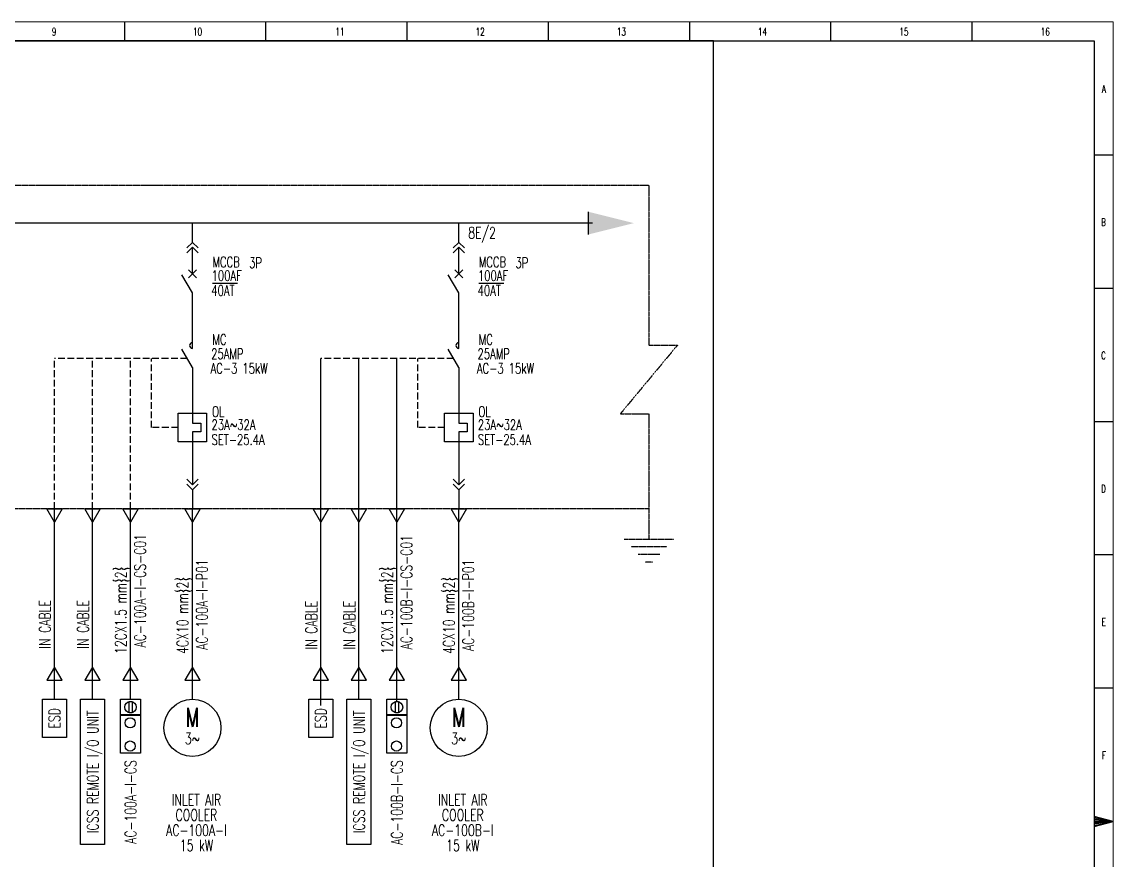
# Model space of a CAD drawing. Header units: millimetres. Extents: x 3292726 to 9250865, y 4220571 to 4816317.
# Drawn here: x 7742408 to 8148254, y 4503357 to 4814844 of the extents above; entities that cross this region are included whole.
import ezdxf
from ezdxf.enums import TextEntityAlignment as Align

# ---------------------------------------------------------------- set-up
doc = ezdxf.new("R2010")
doc.units = ezdxf.units.MM
doc.linetypes.add('DASH', pattern=[0.35, 0.25, -0.1])
doc.linetypes.add('JIS_02_0.7', pattern=[1.35, 0.75, -0.6])
for name, color, linetype in [('ELECTRICAL', 7, 'Continuous'), ('FREE-TEXT', 7, 'Continuous'), ('Label', 7, 'Continuous'), ('LGT1', 7, 'Continuous'), ('TEG BORDER', 7, 'Continuous')]:
    doc.layers.add(name, color=color, linetype=linetype)
doc.styles.add('HZTXT', font='simplexs.shx', dxfattribs={"width": 0.7, "bigfont": 'hztxt.shx'})
doc.styles.add('TEG BORDER', font='txt_qlt.shx', dxfattribs={"width": 0.7, "bigfont": 'hztxt.shx'})

# ---------------------------------------------------------------- blocks, each defined once
blk = doc.blocks.new('TEG BORDER A2')
for p, q in [((334.12, 420), (334.12, 415)), ((371.25, 420), (371.25, 415)), ((408.37, 420), (408.37, 415)), ((445.5, 420), (445.5, 415)), ((482.62, 420), (482.62, 415)), ((519.75, 420), (519.75, 415)), ((556.87, 420), (556.87, 415)), ((594, 385), (589, 385)), ((594, 350), (589, 350)), ((594, 315), (589, 315)), ((594, 280), (589, 280)), ((594, 245), (589, 245)), ((589, 210), (594, 210)), ((592.75, 210), (590.25, 210))]:
    blk.add_line(p, q)
at = {"linetype": 'Continuous'}
blk.add_line((489, 415), (5, 415), dxfattribs=at)
at = {"color": 5, "lineweight": 15}
blk.add_lwpolyline([(0, 420), (594, 420), (594, 0), (0, 0)], close=True, dxfattribs=at)
blk.add_lwpolyline([(5, 415), (589, 415), (589, 5), (5, 5)], close=True)
blk.add_lwpolyline([(594, 210), (589, 211.34), (589, 208.66), (594, 210), (589, 211), (589, 210.67), (594, 210), (589, 210.33), (589, 209.67), (594, 210), (589, 209.33), (589, 209), (594, 210)])
at = {"layer": 'TEG BORDER'}
blk.add_line((489, 116), (489, 415), dxfattribs=at)
at = {"char_height": 2, "width": 2, "style": 'TEG BORDER'}
for s, insert, attachment_point in [('9', (315.05, 418.41), 1), ('\\pi2.2204e-016;10', (352.17, 418.41), 1), ('\\pi0.3;11', (389.3, 418.41), 1), ('\\pi2.2204e-016;12', (426.42, 418.41), 1), ('\\pi2.2204e-016;13', (463.55, 418.41), 1), ('\\pi-0.033333;14', (500.67, 418.41), 1), ('\\pi2.2204e-016;15', (537.8, 418.41), 1), ('\\pi0.033333;16', (574.92, 418.41), 1), ('A', (592.09, 403.39), 3), ('B', (592.09, 368.39), 3), ('C', (592.09, 333.39), 3), ('D', (592.09, 298.39), 3), ('E', (592.09, 263.39), 3), ('F', (592.09, 228.39), 3)]:
    blk.add_mtext(s, dxfattribs=dict(at, insert=insert, attachment_point=attachment_point))

msp = doc.modelspace()

# ---------------------------------------------------------------- hatches: boundary and pattern name
at = {"layer": 'ELECTRICAL'}
h = msp.add_hatch(color=256, dxfattribs=at)
h.dxf.hatch_style = 1
h.paths.add_polyline_path([(7969972, 4740055), (7952994, 4735811), (7952994, 4744299)])

# ---------------------------------------------------------------- linework, layer by layer
at = {"lineweight": -3}
for p, q in [((7813298, 4717753), (7822573, 4717753)), ((7912344, 4717753), (7921619, 4717753))]:
    msp.add_line(p, q, dxfattribs=at)
at = {"color": 1, "linetype": 'JIS_02_0.7', "lineweight": -3, "ltscale": 20}
for p, q in [((7986243, 4694713), (7965019, 4669245)), ((7975631, 4694713), (7986243, 4694713)), ((7965019, 4669245), (7975631, 4669245)), ((7975631, 4633871), (7975631, 4622552)), ((7984828, 4622552), (7966434, 4622552)), ((7982234, 4619722), (7969028, 4619722)), ((7979640, 4616892), (7971622, 4616892)), ((7977046, 4614062), (7974216, 4614062))]:
    msp.add_line(p, q, dxfattribs=at)
msp.add_lwpolyline([(7975631, 4669245), (7975631, 4633871), (7338910, 4633871), (7338910, 4754141), (7975631, 4754141), (7975631, 4694713)], dxfattribs=at)
at = {"color": 6}
for points in [[(7764191, 4563124), (7773203, 4563124), (7773203, 4509134), (7764191, 4509134)], [(7863237, 4563124), (7872248, 4563124), (7872248, 4509134), (7863237, 4509134)]]:
    msp.add_lwpolyline(points, close=True, dxfattribs=at)
at = {"color": 3, "lineweight": -3}
for points in [[(7779135, 4563124), (7786558, 4563124), (7786558, 4557316), (7779135, 4557316)], [(7878180, 4563124), (7885604, 4563124), (7885604, 4557316), (7878180, 4557316)], [(7779135, 4557271), (7786558, 4557271), (7786558, 4543152), (7779135, 4543152)], [(7878180, 4557271), (7885604, 4557271), (7885604, 4543152), (7878180, 4543152)]]:
    msp.add_lwpolyline(points, close=True, dxfattribs=at)
for centre in [(7782696, 4554374), (7881741, 4554374), (7782696, 4545763), (7881741, 4545763)]:
    msp.add_circle(centre, 1888, dxfattribs=at)
at = {"layer": 'ELECTRICAL'}
for p, q in [((7952994, 4744299), (7952994, 4735811)), ((7954647, 4739991), (7344570, 4739991)), ((7805839, 4732917), (7805839, 4739991)), ((7904885, 4732917), (7904885, 4739991)), ((7803738, 4730816), (7805839, 4732917)), ((7807940, 4730816), (7805839, 4732917)), ((7902784, 4730816), (7904885, 4732917)), ((7906986, 4730816), (7904885, 4732917)), ((7803738, 4728976), (7805839, 4731077)), ((7807940, 4728976), (7805839, 4731077)), ((7805839, 4721173), (7805839, 4731077)), ((7902784, 4728976), (7904885, 4731077)), ((7906986, 4728976), (7904885, 4731077)), ((7904885, 4721173), (7904885, 4731077)), ((7805839, 4714098), (7801948, 4720838)), ((7804338, 4719672), (7807340, 4722673)), ((7807340, 4719672), (7804338, 4722673)), ((7904885, 4714098), (7900994, 4720838)), ((7903384, 4719672), (7906385, 4722673)), ((7906385, 4719672), (7903384, 4722673)), ((7805839, 4693511), (7805839, 4714098)), ((7904885, 4693511), (7904885, 4714098)), ((7805839, 4686436), (7801948, 4693176)), ((7904885, 4686436), (7900994, 4693176)), ((7853593, 4633871), (7853593, 4689806)), ((7867743, 4633871), (7867743, 4689806)), ((7881892, 4633871), (7881892, 4689806)), ((7805839, 4686436), (7805839, 4669386)), ((7904885, 4686436), (7904885, 4669386)), ((7805839, 4669386), (7805839, 4665672)), ((7904885, 4669386), (7904885, 4665672)), ((7805839, 4665672), (7809023, 4665672)), ((7809023, 4665672), (7809023, 4662488)), ((7904885, 4665672), (7908068, 4665672)), ((7908068, 4665672), (7908068, 4662488)), ((7809023, 4662488), (7805839, 4662488)), ((7805839, 4662488), (7805839, 4658774)), ((7908068, 4662488), (7904885, 4662488)), ((7904885, 4662488), (7904885, 4658774)), ((7805839, 4658774), (7805839, 4642785)), ((7904885, 4658774), (7904885, 4642785)), ((7803738, 4644886), (7805839, 4642785)), ((7803738, 4643047), (7805839, 4640946)), ((7807940, 4644886), (7805839, 4642785)), ((7807940, 4643047), (7805839, 4640946)), ((7902784, 4644886), (7904885, 4642785)), ((7902784, 4643047), (7904885, 4640946)), ((7906986, 4644886), (7904885, 4642785)), ((7906986, 4643047), (7904885, 4640946)), ((7805839, 4640946), (7805839, 4633871)), ((7904885, 4640946), (7904885, 4633871)), ((7754548, 4563124), (7754548, 4633871)), ((7768697, 4563124), (7768697, 4633871)), ((7782846, 4563124), (7782846, 4633871)), ((7805839, 4563124), (7805839, 4633871)), ((7853593, 4560860), (7853593, 4633871)), ((7867743, 4563124), (7867743, 4633871)), ((7881892, 4562362), (7881892, 4633871)), ((7904885, 4563124), (7904885, 4633871))]:
    msp.add_line(p, q, dxfattribs=at)
at = {"layer": 'ELECTRICAL', "linetype": 'DASH', "ltscale": 10000}
for p, q in [((7803894, 4689806), (7754548, 4689806)), ((7754548, 4633871), (7754548, 4689806)), ((7768697, 4633871), (7768697, 4689806)), ((7782846, 4633871), (7782846, 4689806)), ((7790629, 4664080), (7790629, 4689806)), ((7902939, 4689806), (7853593, 4689806)), ((7853593, 4633871), (7853593, 4689806)), ((7867743, 4633871), (7867743, 4689806)), ((7881892, 4633871), (7881892, 4689806)), ((7889674, 4664080), (7889674, 4689806)), ((7800533, 4664080), (7790629, 4664080)), ((7899579, 4664080), (7889674, 4664080))]:
    msp.add_line(p, q, dxfattribs=at)
at = {"layer": 'ELECTRICAL'}
for points in [[(7800533, 4669386), (7811145, 4669386), (7811145, 4658774), (7800533, 4658774)], [(7899579, 4669386), (7910191, 4669386), (7910191, 4658774), (7899579, 4658774)]]:
    msp.add_lwpolyline(points, close=True, dxfattribs=at)
for points in [[(7751718, 4633871), (7757378, 4633871), (7754548, 4628970), (7751718, 4633871)], [(7765867, 4633871), (7771527, 4633871), (7768697, 4628970), (7765867, 4633871)], [(7780017, 4633871), (7785676, 4633871), (7782846, 4628970), (7780017, 4633871)], [(7803009, 4633871), (7808669, 4633871), (7805839, 4628970), (7803009, 4633871)], [(7850763, 4633871), (7856423, 4633871), (7853593, 4628970), (7850763, 4633871)], [(7864913, 4633871), (7870572, 4633871), (7867743, 4628970), (7864913, 4633871)], [(7879062, 4633871), (7884722, 4633871), (7881892, 4628970), (7879062, 4633871)], [(7902055, 4633871), (7907714, 4633871), (7904885, 4628970), (7902055, 4633871)], [(7751718, 4570199), (7757378, 4570199), (7754548, 4575101), (7751718, 4570199)], [(7765867, 4570199), (7771527, 4570199), (7768697, 4575101), (7765867, 4570199)], [(7780017, 4570199), (7785676, 4570199), (7782846, 4575101), (7780017, 4570199)], [(7803009, 4570199), (7808669, 4570199), (7805839, 4575101), (7803009, 4570199)], [(7850763, 4570199), (7856423, 4570199), (7853593, 4575101), (7850763, 4570199)], [(7864913, 4570199), (7870572, 4570199), (7867743, 4575101), (7864913, 4570199)], [(7879062, 4570199), (7884722, 4570199), (7881892, 4575101), (7879062, 4570199)], [(7902055, 4570199), (7907714, 4570199), (7904885, 4575101), (7902055, 4570199)]]:
    msp.add_lwpolyline(points, dxfattribs=at)
at = {"layer": 'ELECTRICAL', "linetype": 'ByBlock', "lineweight": -3}
for points in [[(7759005, 4563124), (7759005, 4548975), (7750091, 4548975), (7750091, 4563124)], [(7858050, 4563124), (7858050, 4548975), (7849136, 4548975), (7849136, 4563124)]]:
    msp.add_lwpolyline(points, close=True, dxfattribs=at)
at = {"layer": 'ELECTRICAL', "lineweight": -3}
for centre in [(7805839, 4552512), (7904885, 4552512)]:
    msp.add_circle(centre, 10612, dxfattribs=at)
at = {"layer": 'ELECTRICAL'}
for centre in [(7805839, 4694572), (7904885, 4694572)]:
    msp.add_arc(centre, 1061, 90, 270, dxfattribs=at)
at = {"layer": 'FREE-TEXT', "color": 3}
for points in [[(7782289, 4562288), (7783406, 4562288), (7783406, 4558151), (7782289, 4558151)], [(7881334, 4562288), (7882452, 4562288), (7882452, 4558151), (7881334, 4558151)]]:
    msp.add_lwpolyline(points, close=True, dxfattribs=at)
for centre in [(7782847, 4560219), (7881893, 4560219)]:
    msp.add_circle(centre, 2143, dxfattribs=at)

# ---------------------------------------------------------------- block references
at = {"xscale": 1414.935625758965, "yscale": 1414.935625758965, "zscale": 1414.935625758965}
msp.add_blockref('TEG BORDER A2', (7307782, 4220571), dxfattribs=at)

# ---------------------------------------------------------------- texts
at = {"layer": 'ELECTRICAL', "style": 'HZTXT', "width": 0.7}
msp.add_text('8E/2', height=4244.8, dxfattribs=at).set_placement((7908422, 4736454), align=Align.MIDDLE_LEFT)
at = {"layer": 'ELECTRICAL', "lineweight": -3, "style": 'HZTXT', "width": 0.7}
for s, height, p in [('AC-100A-I-CS-C01', 4244.81, (7786384, 4603455)), ('AC-100B-I-CS-C01', 4244.81, (7885429, 4602926)), ('AC-100A-I-P01', 4244.81, (7809376, 4598344)), ('AC-100B-I-P01', 4244.81, (7908422, 4598050)), ('IN CABLE', 4244.8, (7751010, 4590962)), ('IN CABLE', 4244.8, (7765160, 4590962)), ('IN CABLE', 4244.8, (7850056, 4590648)), ('IN CABLE', 4244.8, (7864205, 4590648)), ('ESD', 4244.8, (7754548, 4556050)), ('ICSS REMOTE I/O UNIT', 4244.81, (7768803, 4536148)), ('ESD', 4244.8, (7853593, 4556050)), ('ICSS REMOTE I/O UNIT', 4244.81, (7867848, 4536148))]:
    msp.add_text(s, height=height, rotation=90, dxfattribs=at).set_placement(p, align=Align.MIDDLE_CENTER)
for s, p in [('12CX1.5 mm{2}', (7781308, 4579994)), ('12CX1.5 mm{2}', (7880353, 4579994)), ('4CX10 mm{2}', (7804300, 4579979)), ('4CX10 mm{2}', (7903346, 4579979))]:
    msp.add_text(s, height=4244.47, rotation=90, dxfattribs=at).set_placement(p)
for s, height, p in [('M', 7075, (7805839, 4556474)), ('M', 7075, (7904885, 4556474)), ('3~', 4244.8, (7805839, 4548551)), ('3~', 4244.8, (7904885, 4548551)), ('INLET AIR', 4244.8, (7807353, 4525795)), ('INLET AIR', 4244.8, (7906399, 4525795)), ('COOLER', 4244.8, (7807353, 4520135)), ('COOLER', 4244.8, (7906399, 4520135)), ('AC-100A-I', 4244.8, (7807353, 4514475)), ('AC-100B-I', 4244.8, (7906399, 4514475)), ('15 kW', 4244.8, (7807353, 4508816)), ('15 kW', 4244.8, (7906399, 4508816))]:
    msp.add_text(s, height=height, dxfattribs=at).set_placement(p, align=Align.MIDDLE_CENTER)
for s, p in [('AC-100A-I-CS', (7782846, 4540485)), ('AC-100B-I-CS', (7881892, 4540485))]:
    msp.add_text(s, height=4244.81, rotation=90, dxfattribs=at).set_placement(p, align=Align.MIDDLE_RIGHT)
at = {"layer": 'Label', "color": 7, "lineweight": -3, "style": 'HZTXT', "width": 0.7}
for p in [(7812980, 4718580), (7912026, 4718580)]:
    msp.add_text('100AF', height=3900, dxfattribs=at).set_placement(p)
at = {"layer": 'LGT1', "color": 7, "lineweight": -3, "style": 'HZTXT', "width": 0.7}
for s, p in [('MCCB', (7813294, 4723687)), ('3P', (7826925, 4723350)), ('MCCB', (7912339, 4723687)), ('3P', (7925971, 4723350)), ('40AT', (7812874, 4713098)), ('40AT', (7911920, 4713098)), ('MC', (7813278, 4694837)), ('MC', (7912323, 4694837)), ('25AMP', (7812815, 4689525)), ('25AMP', (7911861, 4689525)), ('AC-3 15kW', (7812607, 4684148)), ('AC-3 15kW', (7911652, 4684148)), ('OL', (7813150, 4668079)), ('OL', (7912195, 4668079)), ('23A~32A', (7812941, 4663189)), ('23A~32A', (7911987, 4663189)), ('SET-25.4A', (7812941, 4657643)), ('SET-25.4A', (7911987, 4657643))]:
    msp.add_text(s, height=3900, dxfattribs=at).set_placement(p)

doc.saveas('drawing.dxf')
